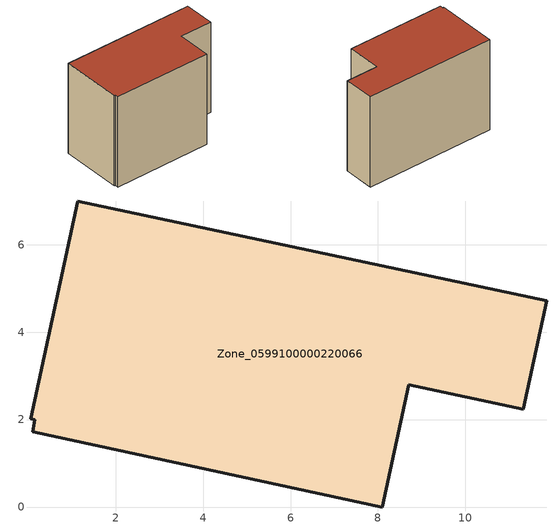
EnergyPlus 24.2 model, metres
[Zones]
Zone_0599100000220066
 floor ground (C_G): 0.15,1.99 0.06,2.02 1.13,7 11.86,4.72 11.33,2.23 8.7,2.79 8.1,0 0.1,1.72 z0
 wall outside (C_F): 11.86,4.72 1.13,7 0.06,2.02 0.15,1.99 0.1,1.72 8.1,0 8.7,2.79 11.33,2.23 11.86,4.72 z0:7.84
 roof outside (C_R): 0.15,1.99 0.1,1.72 8.1,0 8.7,2.79 11.33,2.23 11.86,4.72 1.13,7 0.06,2.02 z7.84
[BUILDING]
Pand.0599100000220066: North Axis=0; Terrain=City; Loads Convergence Tolerance Value=0.04; Temperature Convergence Tolerance Value=0.4; Solar Distribution=FullExterior; Maximum Number of Warmup Days=25; Minimum Number of Warmup Days=1
[Site:Location]
Rotterdam.The.Hague.AP_ZH_NLD Design_Conditions: Latitude=51.96; Longitude=4.45; Time Zone=1; Elevation=-4.5
[SITE:GROUNDTEMPERATURE:BUILDINGSURFACE]
18, 18, 18, 18, 18, 18, 18, 18, 18, 18, 18, 18
[MATERIAL] Thermal Absorptance=0.9; Solar Absorptance=0.7; Visible Absorptance=0.7
Name | Roughness | Thickness | Conductivity | Density | Specific Heat
G.TI.1975-1991 | MediumSmooth | 0.15 | 0.288461 | 540 | 1210
F.TI.1975-1991 | Rough | 0.3 | 0.230769 | 1920 | 840
R.TI.1975-1991 | MediumRough | 0.2 | 0.153846 | 1500 | 1000
[CONSTRUCTION]
C_G: G.TI.1975-1991
C_F: F.TI.1975-1991
C_R: R.TI.1975-1991
[ZONE]
Zone_0599100000220066: Type=1; Multiplier=1; Ceiling Height=Autocalculate; Volume=Autocalculate; Floor Area=autocalculate; Part of Total Floor Area=Yes
[ZONEINFILTRATION:DESIGNFLOWRATE]
Infil_Zone_0599100000220066: Zone or ZoneList or Space or SpaceList=Zone_0599100000220066; Schedule=AlwaysOn; Design Flow Rate Calculation Method=Flow/Area; Flow Rate per Floor Area=0.003; Constant Term Coefficient=1; Temperature Term Coefficient=0; Velocity Term Coefficient=0; Velocity Squared Term Coefficient=0
[HVACTEMPLATE:ZONE:IDEALLOADSAIRSYSTEM]
Zone_0599100000220066: Maximum Heating Supply Air Temperature=50; Minimum Cooling Supply Air Temperature=13; Maximum Heating Supply Air Humidity Ratio=0.0156; Minimum Cooling Supply Air Humidity Ratio=0.0077; Heating Limit=NoLimit; Cooling Limit=NoLimit; Dehumidification Control Type=ConstantSensibleHeatRatio; Cooling Sensible Heat Ratio=0.7; Dehumidification Setpoint=60; Humidification Control Type=None; Humidification Setpoint=30; Outdoor Air Method=None; Outdoor Air Flow Rate per Person=0.00944; Outdoor Air Flow Rate per Zone Floor Area=0; Outdoor Air Flow Rate per Zone=0; Demand Controlled Ventilation Type=None; Outdoor Air Economizer Type=NoEconomizer; Heat Recovery Type=None; Sensible Heat Recovery Effectiveness=0.7; Latent Heat Recovery Effectiveness=0.65
[ZONECONTROL:THERMOSTAT]
ThermostatControl_Zone_0599100000220066: Zone or ZoneList=Zone_0599100000220066; Control Type Schedule=DualSetpointControlType; Control 1=Thermostat_Zone_0599100000220066; Temperature Difference Between Cutout And Setpoint=0
[THERMOSTATSETPOINT:DUALSETPOINT]
Thermostat_Zone_0599100000220066: Heating Setpoint Temperature Schedule=HeatingSetpoint_Zone_0599100000220066; Cooling Setpoint Temperature Schedule=CoolingSetpoint_Zone_0599100000220066
[SCHEDULE:COMPACT]
HeatingSetpoint_Zone_0599100000220066: Through: 12/31, For: AllDays, Until: 24:00, 21
CoolingSetpoint_Zone_0599100000220066: Through: 12/31, For: AllDays, Until: 24:00, 24
DualSetpointControlType: Through: 12/31, For: AllDays, Until: 24:00, 4
AlwaysOn: Through: 12/31, For: AllDays, Until: 24:00, 1
